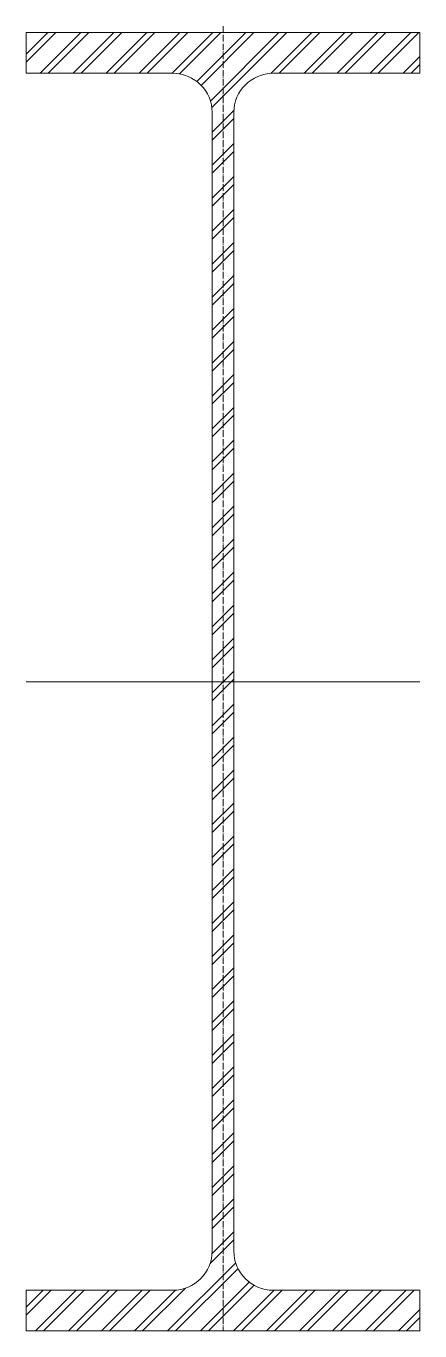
# Model space of a CAD drawing. Header units: metres. Extents: x -150 to 150, y -495 to 500.
import ezdxf

# ---------------------------------------------------------------- set-up
doc = ezdxf.new("R2010")
doc.units = ezdxf.units.M
doc.linetypes.add('MV_hartlijn_staal', pattern=[6.6, 5, -0.8, 0, -0.8])
doc.layers.add('A-DETL-GENF', color=92, linetype='Continuous', lineweight=18)

# ---------------------------------------------------------------- blocks, each defined once
blk = doc.blocks.new('28 Staalprofielen- IPE_HEA_HEB 2d - HEA1000-3530674-00_0 Basismaterialen')
at = {"layer": 'A-DETL-GENF', "lineweight": 13}
h = blk.add_hatch(dxfattribs=at)
h.set_pattern_fill('FP_224', color=256, style=0, pattern_type=2)
h.set_pattern_definition([(45, (4750.222, -1712.102), (-12.57236, 12.57236), []), (45, (4750.222, -1693.052), (-12.57236, 12.57236), [])])
h.paths.add_polyline_path([(-150, -495), (150, -495), (150, -464), (38.25, -464), (34.3, -463.74), (30.49, -462.98), (26.77, -461.71), (23.25, -459.98), (19.99, -457.8), (17.04, -455.21), (14.45, -452.26), (12.27, -449), (10.54, -445.48), (9.27, -441.76), (8.51, -437.95), (8.25, -434), (8.25, 434), (8.51, 437.95), (9.27, 441.76), (10.54, 445.48), (12.27, 449), (14.45, 452.26), (17.04, 455.21), (19.99, 457.8), (23.25, 459.98), (26.77, 461.71), (30.49, 462.98), (34.3, 463.74), (38.25, 464), (150, 464), (150, 495), (-150, 495), (-150, 464), (-38.25, 464), (-34.3, 463.74), (-30.49, 462.98), (-26.77, 461.71), (-23.25, 459.98), (-19.99, 457.8), (-17.04, 455.21), (-14.45, 452.26), (-12.27, 449), (-10.54, 445.48), (-9.27, 441.76), (-8.51, 437.95), (-8.25, 434), (-8.25, -434), (-8.51, -437.95), (-9.27, -441.76), (-10.54, -445.48), (-12.27, -449), (-14.45, -452.26), (-17.04, -455.21), (-19.99, -457.8), (-23.25, -459.98), (-26.77, -461.71), (-30.49, -462.98), (-34.3, -463.74), (-38.25, -464), (-150, -464)])
at = {"layer": 'A-DETL-GENF', "linetype": 'MV_hartlijn_staal', "lineweight": 13}
blk.add_line((0, 500), (0, -495), dxfattribs=at)
at = {"layer": 'A-DETL-GENF'}
for p, q in [((150, 495), (-150, 495)), ((-150, 495), (-150, 464)), ((150, 495), (-150, 495)), ((-150, 495), (-150, 464)), ((150, 464), (150, 495)), ((150, 495), (150, 464)), ((-150, 464), (-38.25, 464)), ((-150, 464), (-38.25, 464)), ((38.25, 464), (150, 464)), ((150, 464), (38.25, 464)), ((-8.25, 434), (-8.25, -434)), ((-8.25, 434), (-8.25, -434)), ((8.25, -434), (8.25, 434)), ((8.25, 434), (8.25, -434)), ((-150, 0), (150, 0)), ((-38.25, -464), (-150, -464)), ((-150, -464), (-150, -495)), ((-150, -495), (-150, -464)), ((-150, -464), (-38.25, -464)), ((150, -464), (38.25, -464)), ((150, -464), (38.25, -464)), ((150, -495), (150, -464)), ((150, -495), (150, -464)), ((-150, -495), (150, -495)), ((150, -495), (-150, -495))]:
    blk.add_line(p, q, dxfattribs=at)
for centre, start, end in [((-38.25, 434), 0, 90), ((-38.25, 434), 360, 90), ((38.25, 434), 90, 180), ((38.25, 434), 90, 180), ((-38.25, -434), 270, 0), ((-38.25, -434), 270, 0), ((38.25, -434), 180, 270), ((38.25, -434), 180, 270)]:
    blk.add_arc(centre, 30, start, end, dxfattribs=at)

msp = doc.modelspace()

# ---------------------------------------------------------------- block references
msp.add_blockref('28 Staalprofielen- IPE_HEA_HEB 2d - HEA1000-3530674-00_0 Basismaterialen', (0, 0))

doc.saveas('drawing.dxf')
